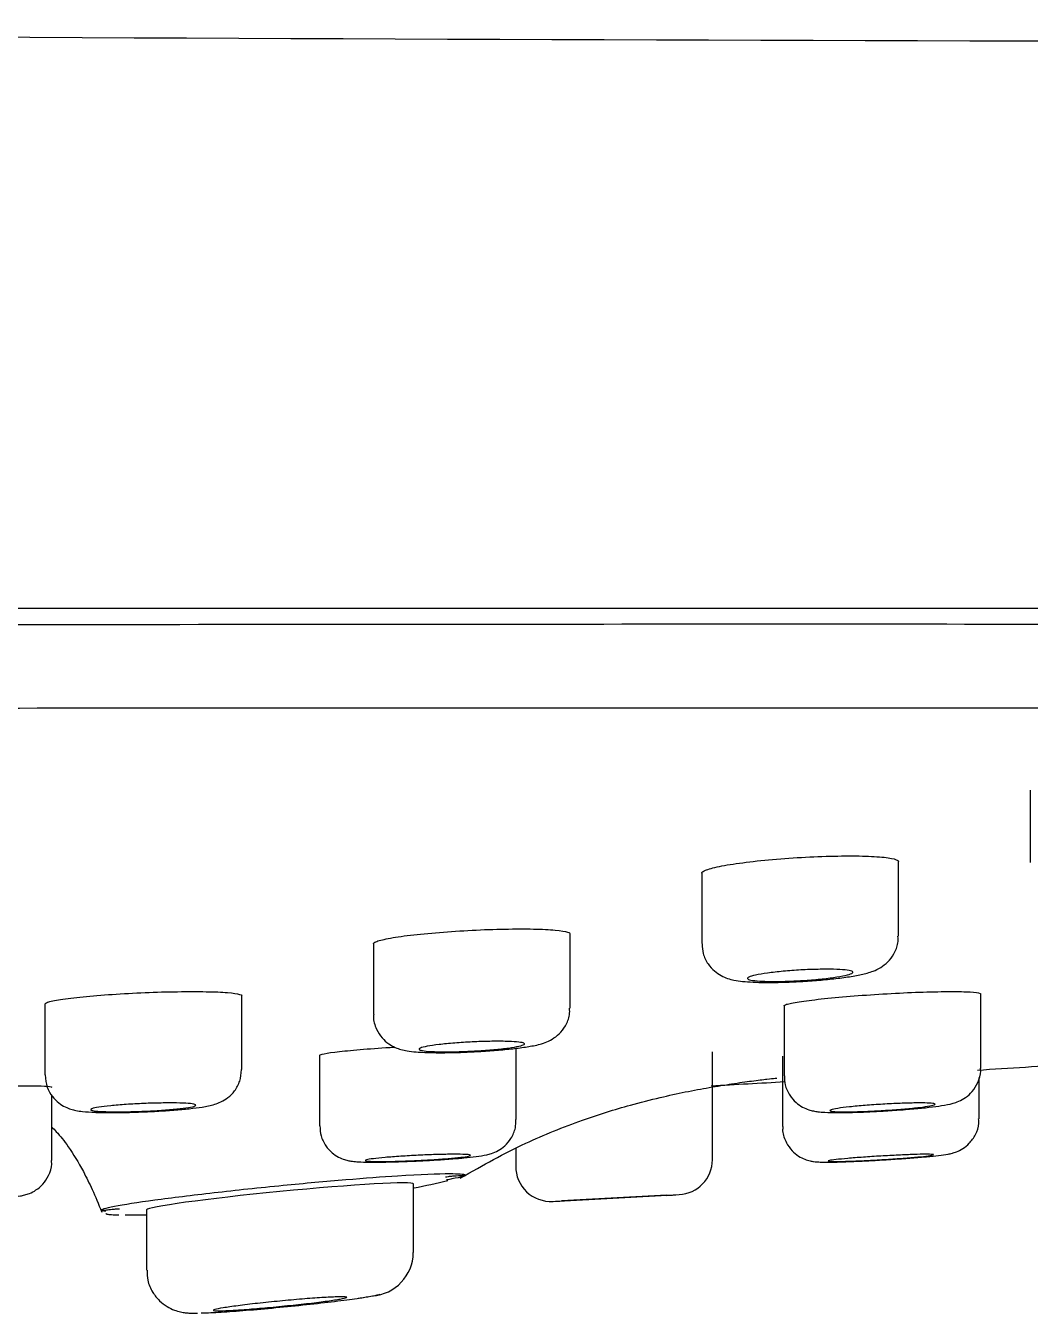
# Model space of a CAD drawing. Header units: millimetres. Extents: x -60 to 7633, y -2614 to 2146.
# Drawn here: x 6881.36 to 6895.66, y -809.8 to -791.47 of the extents above; entities that cross this region are included whole.
import ezdxf

# ---------------------------------------------------------------- set-up
doc = ezdxf.new("R2010")
doc.units = ezdxf.units.MM
doc.layers.get('0').update_dxf_attribs({"color": 250})

msp = doc.modelspace()

# ---------------------------------------------------------------- linework, layer by layer
at = {"linetype": 'Continuous'}
for p, q in [((6895.66, -802.351), (6895.66, -803.381)), ((6893.785, -804.433), (6893.785, -803.363)), ((6890.985, -803.526), (6890.985, -804.537)), ((6889.11, -805.455), (6889.11, -804.394)), ((6886.31, -804.533), (6886.31, -805.544)), ((6884.435, -806.328), (6884.435, -805.274)), ((6894.956, -806.313), (6894.956, -805.252)), ((6881.635, -805.394), (6881.635, -806.404)), ((6892.156, -805.418), (6892.156, -806.419)), ((6888.344, -807.042), (6888.344, -806.027)), ((6891.135, -806.559), (6891.135, -806.078)), ((6885.544, -806.125), (6885.544, -807.129)), ((6892.131, -806.14), (6892.131, -807.139)), ((6894.931, -807.033), (6894.931, -806.441)), ((6891.135, -807.612), (6891.135, -806.578)), ((6881.733, -807.625), (6881.733, -806.7)), ((6894.931, -807.033), (6894.931, -807.033)), ((6892.131, -807.139), (6892.131, -807.139)), ((6888.335, -807.456), (6888.335, -807.707)), ((6887.602, -807.84), (6887.603, -807.84)), ((6886.882, -808.935), (6886.882, -807.958)), ((6888.861, -808.207), (6890.662, -808.11)), ((6890.485, -808.12), (6888.985, -808.2)), ((6882.433, -808.332), (6882.509, -808.326)), ((6883.082, -808.328), (6883.082, -809.186)), ((6886.882, -808.936), (6886.882, -808.935))]:
    msp.add_line(p, q, dxfattribs=at)
for centre, radius, start, end in [((6910.287, 5152.818), 5944.521, 269.4925089, 270.4095), ((6857.635, -208.104), 599.393, 273.565374, 273.695923), ((6857.635, -208.104), 599.393, 273.202259, 273.302684), ((6888.835, -807.707), 0.5, 179.7488, 273.0615), ((6890.635, -807.611), 0.5, 273.0619, 359.5492), ((6883.129, -789.763), 18.636, 281.6397, 283.1497), ((6857.635, -207.518), 601.5, 273.129749, 273.147528), ((6857.635, -207.518), 601.5, 272.976832, 272.988491), ((6883.129, -789.763), 18.636, 268.9096, 269.8283), ((6886.255, -808.931), 0.622, 273.7603, 359.5277)]:
    msp.add_arc(centre, radius, start, end, dxfattribs=at)
for start_param, end_param in [(0, 3.137695), (6.279287, 6.283185)]:
    msp.add_ellipse((6884.982, -808.143), major_axis=(1.9, 0.185), ratio=0.03996, start_param=start_param, end_param=end_param, dxfattribs=at)
for points, knots in [([(6857.635, -799.762), (6863.628, -799.762), (6869.558, -799.762), (6881.295, -799.762), (6886.985, -799.762), (6895.17, -799.762), (6897.845, -799.762), (6903.086, -799.762), (6905.665, -799.762), (6913.089, -799.762), (6917.653, -799.762), (6926.024, -799.762), (6929.854, -799.762), (6936.427, -799.762), (6939.213, -799.762), (6942.629, -799.762), (6943.641, -799.762), (6945.363, -799.762), (6946.08, -799.762), (6947.804, -799.763), (6948.392, -799.763), (6948.392, -799.762)], [0, 0, 0, 0, 0.125, 0.125, 0.25, 0.25, 0.3125, 0.3125, 0.375, 0.375, 0.5, 0.5, 0.625, 0.625, 0.75, 0.75, 0.8125, 0.8125, 0.875, 0.875, 1, 1, 1, 1]), ([(6947.801, -800.028), (6947.8, -800.028), (6947.657, -800.025), (6947.082, -800.017), (6946.646, -800.012), (6944.908, -799.998), (6943.196, -799.991), (6939.825, -799.991), (6938.566, -799.993), (6935.77, -799.999), (6934.237, -800.003), (6929.32, -800.017), (6925.596, -800.028), (6919.339, -800.028), (6917.127, -800.025), (6912.546, -800.017), (6910.178, -800.012), (6902.849, -799.999), (6897.666, -799.991), (6886.682, -799.991), (6881.024, -799.999), (6872.384, -800.012), (6869.475, -800.017), (6863.593, -800.025), (6860.613, -800.028), (6857.635, -800.028)], [0.7500279, 0.7500279, 0.7500279, 0.7500279, 0.765625, 0.765625, 0.78125, 0.78125, 0.8125, 0.8125, 0.828125, 0.828125, 0.84375, 0.84375, 0.875, 0.875, 0.890625, 0.890625, 0.90625, 0.90625, 0.9375, 0.9375, 0.96875, 0.96875, 0.984375, 0.984375, 1, 1, 1, 1]), ([(6857.635, -801.205), (6860.484, -801.205), (6863.321, -801.203), (6868.971, -801.197), (6871.795, -801.193), (6880.146, -801.183), (6885.524, -801.178), (6893.317, -801.178), (6895.868, -801.18), (6900.875, -801.184), (6903.317, -801.187), (6910.345, -801.197), (6914.684, -801.205), (6920.672, -801.205), (6922.59, -801.203), (6926.179, -801.197), (6927.854, -801.193), (6932.53, -801.183), (6935.183, -801.178), (6939.529, -801.178), (6941.155, -801.184), (6942.791, -801.193), (6943.202, -801.197), (6943.748, -801.203), (6943.885, -801.205), (6943.886, -801.205)], [0, 0, 0, 0, 0.015625, 0.015625, 0.03125, 0.03125, 0.0625, 0.0625, 0.078125, 0.078125, 0.09375, 0.09375, 0.125, 0.125, 0.140625, 0.140625, 0.15625, 0.15625, 0.1875, 0.1875, 0.21875, 0.21875, 0.234375, 0.234375, 0.2497559, 0.2497559, 0.2497559, 0.2497559]), ([(6890.985, -803.533), (6890.985, -803.523), (6890.997, -803.511), (6891.02, -803.5), (6891.056, -803.482), (6891.118, -803.463), (6891.202, -803.445), (6891.286, -803.427), (6891.395, -803.408), (6891.519, -803.391), (6891.643, -803.374), (6891.786, -803.358), (6891.936, -803.344), (6892.085, -803.33), (6892.245, -803.318), (6892.402, -803.309), (6892.559, -803.3), (6892.718, -803.294), (6892.865, -803.291), (6893.012, -803.288), (6893.151, -803.287), (6893.272, -803.29), (6893.392, -803.293), (6893.497, -803.299), (6893.578, -803.308), (6893.66, -803.317), (6893.719, -803.328), (6893.753, -803.342), (6893.774, -803.35), (6893.785, -803.36), (6893.785, -803.37)], [0.1243376, 0.1243376, 0.1243376, 0.1243376, 0.1605447, 0.1605447, 0.1605447, 0.2145617, 0.2145617, 0.2145617, 0.2687905, 0.2687905, 0.2687905, 0.3230009, 0.3230009, 0.3230009, 0.3769687, 0.3769687, 0.3769687, 0.4305778, 0.4305778, 0.4305778, 0.4838724, 0.4838724, 0.4838724, 0.537034, 0.537034, 0.537034, 0.5902991, 0.5902991, 0.5902991, 0.6246084, 0.6246084, 0.6246084, 0.6246084]), ([(6886.31, -804.54), (6886.31, -804.531), (6886.321, -804.521), (6886.343, -804.511), (6886.378, -804.496), (6886.439, -804.48), (6886.522, -804.464), (6886.605, -804.448), (6886.713, -804.432), (6886.836, -804.417), (6886.959, -804.403), (6887.101, -804.389), (6887.25, -804.377), (6887.398, -804.365), (6887.558, -804.354), (6887.715, -804.346), (6887.872, -804.338), (6888.031, -804.333), (6888.179, -804.33), (6888.326, -804.327), (6888.466, -804.327), (6888.588, -804.329), (6888.709, -804.332), (6888.815, -804.337), (6888.898, -804.344), (6888.98, -804.352), (6889.041, -804.362), (6889.075, -804.373), (6889.098, -804.381), (6889.11, -804.389), (6889.11, -804.398)], [0.1255732, 0.1255732, 0.1255732, 0.1255732, 0.1606713, 0.1606713, 0.1606713, 0.2146046, 0.2146046, 0.2146046, 0.268699, 0.268699, 0.268699, 0.3227836, 0.3227836, 0.3227836, 0.3766903, 0.3766903, 0.3766903, 0.43033, 0.43033, 0.43033, 0.4837324, 0.4837324, 0.4837324, 0.5370309, 0.5370309, 0.5370309, 0.5904026, 0.5904026, 0.5904026, 0.6258449, 0.6258449, 0.6258449, 0.6258449]), ([(6891.716, -805.085), (6891.754, -805.087), (6891.854, -805.09), (6892.063, -805.09), (6892.325, -805.081), (6892.589, -805.064), (6892.841, -805.041), (6893.069, -805.012), (6893.261, -804.978), (6893.396, -804.943), (6893.526, -804.884), (6893.637, -804.801), (6893.727, -804.683), (6893.781, -804.55), (6893.779, -804.468), (6893.777, -804.433)], [0, 0, 0, 0, 0.050097, 0.151761, 0.248213, 0.34335, 0.43926, 0.535984, 0.637006, 0.737901, 0.796284, 0.847498, 0.9029, 0.965086, 1, 1, 1, 1]), ([(6890.99, -804.538), (6890.991, -804.59), (6890.996, -804.686), (6891.064, -804.824), (6891.158, -804.928), (6891.259, -804.995), (6891.357, -805.036), (6891.455, -805.06), (6891.568, -805.076), (6891.659, -805.082), (6891.716, -805.085)], [0, 0, 0, 0, 0.114863, 0.247978, 0.360867, 0.461626, 0.55856, 0.669498, 0.825323, 1, 1, 1, 1]), ([(6891.852, -805.073), (6891.793, -805.07), (6891.744, -805.066), (6891.708, -805.06), (6891.672, -805.055), (6891.648, -805.048), (6891.639, -805.04), (6891.63, -805.032), (6891.635, -805.023), (6891.654, -805.014), (6891.673, -805.005), (6891.706, -804.995), (6891.751, -804.985), (6891.797, -804.975), (6891.855, -804.965), (6891.921, -804.956), (6891.988, -804.947), (6892.064, -804.938), (6892.145, -804.931), (6892.224, -804.923), (6892.31, -804.917), (6892.395, -804.912), (6892.479, -804.908), (6892.564, -804.904), (6892.642, -804.903), (6892.721, -804.901), (6892.796, -804.901), (6892.86, -804.902), (6892.925, -804.904), (6892.981, -804.907), (6893.024, -804.912), (6893.068, -804.916), (6893.1, -804.923), (6893.118, -804.93), (6893.135, -804.937), (6893.139, -804.945), (6893.129, -804.954), (6893.119, -804.963), (6893.094, -804.973), (6893.057, -804.983), (6893.019, -804.993), (6892.968, -805.003), (6892.908, -805.012), (6892.847, -805.022), (6892.776, -805.031), (6892.699, -805.039), (6892.622, -805.047), (6892.538, -805.054), (6892.454, -805.06), (6892.37, -805.065), (6892.284, -805.07), (6892.202, -805.072), (6892.121, -805.075), (6892.042, -805.076), (6891.972, -805.076), (6891.929, -805.075), (6891.889, -805.074), (6891.852, -805.073)], [0, 0, 0, 0, 0.053447, 0.053447, 0.053447, 0.106879, 0.106879, 0.106879, 0.16055, 0.16055, 0.16055, 0.214566, 0.214566, 0.214566, 0.268791, 0.268791, 0.268791, 0.322998, 0.322998, 0.322998, 0.376963, 0.376963, 0.376963, 0.430572, 0.430572, 0.430572, 0.483869, 0.483869, 0.483869, 0.537035, 0.537035, 0.537035, 0.590303, 0.590303, 0.590303, 0.643864, 0.643864, 0.643864, 0.69778, 0.69778, 0.69778, 0.751961, 0.751961, 0.751961, 0.8062, 0.8062, 0.8062, 0.860259, 0.860259, 0.860259, 0.913982, 0.913982, 0.913982, 0.967362, 0.967362, 0.967362, 1, 1, 1, 1]), ([(6881.635, -805.398), (6881.635, -805.39), (6881.648, -805.381), (6881.673, -805.372), (6881.709, -805.359), (6881.773, -805.346), (6881.858, -805.332), (6881.943, -805.319), (6882.052, -805.305), (6882.176, -805.293), (6882.301, -805.281), (6882.443, -805.269), (6882.593, -805.259), (6882.742, -805.249), (6882.902, -805.24), (6883.059, -805.234), (6883.215, -805.227), (6883.374, -805.223), (6883.521, -805.221), (6883.668, -805.218), (6883.807, -805.218), (6883.927, -805.221), (6884.048, -805.223), (6884.152, -805.227), (6884.233, -805.234), (6884.314, -805.24), (6884.373, -805.249), (6884.405, -805.259), (6884.425, -805.265), (6884.435, -805.271), (6884.435, -805.279)], [0.1233505, 0.1233505, 0.1233505, 0.1233505, 0.1608199, 0.1608199, 0.1608199, 0.2146941, 0.2146941, 0.2146941, 0.2686785, 0.2686785, 0.2686785, 0.3226502, 0.3226502, 0.3226502, 0.3764913, 0.3764913, 0.3764913, 0.4301418, 0.4301418, 0.4301418, 0.4836258, 0.4836258, 0.4836258, 0.5370405, 0.5370405, 0.5370405, 0.5905124, 0.5905124, 0.5905124, 0.6236203, 0.6236203, 0.6236203, 0.6236203]), ([(6892.156, -805.422), (6892.156, -805.416), (6892.167, -805.409), (6892.191, -805.401), (6892.225, -805.39), (6892.287, -805.378), (6892.37, -805.365), (6892.453, -805.352), (6892.561, -805.338), (6892.684, -805.325), (6892.807, -805.311), (6892.949, -805.298), (6893.097, -805.286), (6893.246, -805.274), (6893.406, -805.263), (6893.563, -805.253), (6893.72, -805.244), (6893.879, -805.236), (6894.027, -805.23), (6894.175, -805.225), (6894.315, -805.221), (6894.437, -805.22), (6894.558, -805.218), (6894.664, -805.219), (6894.747, -805.222), (6894.829, -805.225), (6894.889, -805.23), (6894.923, -805.238), (6894.945, -805.242), (6894.956, -805.248), (6894.956, -805.254)], [0.1247904, 0.1247904, 0.1247904, 0.1247904, 0.1604622, 0.1604622, 0.1604622, 0.2141899, 0.2141899, 0.2141899, 0.2680931, 0.2680931, 0.2680931, 0.3220854, 0.3220854, 0.3220854, 0.3760404, 0.3760404, 0.3760404, 0.4298476, 0.4298476, 0.4298476, 0.483462, 0.483462, 0.483462, 0.5369239, 0.5369239, 0.5369239, 0.5903399, 0.5903399, 0.5903399, 0.6250636, 0.6250636, 0.6250636, 0.6250636]), ([(6886.314, -805.543), (6886.313, -805.555), (6886.304, -805.623), (6886.345, -805.749), (6886.426, -805.878), (6886.523, -805.964), (6886.62, -806.017), (6886.71, -806.048), (6886.804, -806.067), (6886.91, -806.079), (6886.996, -806.084), (6887.043, -806.086)], [0, 0, 0, 0, 0.0269, 0.175168, 0.294764, 0.398743, 0.491914, 0.580562, 0.690565, 0.858236, 1, 1, 1, 1]), ([(6887.043, -806.086), (6887.08, -806.087), (6887.179, -806.09), (6887.384, -806.09), (6887.643, -806.082), (6887.906, -806.068), (6888.156, -806.048), (6888.382, -806.024), (6888.581, -805.993), (6888.712, -805.965), (6888.852, -805.903), (6888.96, -805.823), (6889.051, -805.707), (6889.106, -805.573), (6889.104, -805.49), (6889.102, -805.455)], [0, 0, 0, 0, 0.04959, 0.149733, 0.245321, 0.339757, 0.434876, 0.530604, 0.629983, 0.744907, 0.798297, 0.848075, 0.902636, 0.964291, 1, 1, 1, 1]), ([(6887.178, -806.075), (6887.119, -806.073), (6887.069, -806.069), (6887.033, -806.064), (6886.997, -806.059), (6886.973, -806.053), (6886.964, -806.047), (6886.955, -806.04), (6886.96, -806.032), (6886.979, -806.024), (6886.998, -806.016), (6887.031, -806.007), (6887.076, -805.999), (6887.121, -805.99), (6887.179, -805.982), (6887.246, -805.974), (6887.312, -805.966), (6887.388, -805.959), (6887.468, -805.952), (6887.548, -805.946), (6887.634, -805.941), (6887.718, -805.936), (6887.802, -805.932), (6887.887, -805.929), (6887.966, -805.928), (6888.045, -805.926), (6888.119, -805.926), (6888.184, -805.928), (6888.249, -805.929), (6888.305, -805.932), (6888.349, -805.936), (6888.393, -805.94), (6888.425, -805.945), (6888.442, -805.951), (6888.46, -805.958), (6888.464, -805.965), (6888.454, -805.973), (6888.444, -805.98), (6888.419, -805.989), (6888.382, -805.997), (6888.345, -806.006), (6888.294, -806.014), (6888.233, -806.023), (6888.173, -806.031), (6888.101, -806.039), (6888.025, -806.045), (6887.948, -806.052), (6887.864, -806.059), (6887.78, -806.064), (6887.697, -806.068), (6887.61, -806.072), (6887.529, -806.075), (6887.448, -806.077), (6887.369, -806.078), (6887.299, -806.077), (6887.255, -806.077), (6887.215, -806.076), (6887.178, -806.075)], [0, 0, 0, 0, 0.053511, 0.053511, 0.053511, 0.107011, 0.107011, 0.107011, 0.16069, 0.16069, 0.16069, 0.214626, 0.214626, 0.214626, 0.26872, 0.26872, 0.26872, 0.322799, 0.322799, 0.322799, 0.376699, 0.376699, 0.376699, 0.430334, 0.430334, 0.430334, 0.483734, 0.483734, 0.483734, 0.537036, 0.537036, 0.537036, 0.590413, 0.590413, 0.590413, 0.644009, 0.644009, 0.644009, 0.697871, 0.697871, 0.697871, 0.751932, 0.751932, 0.751932, 0.806035, 0.806035, 0.806035, 0.860005, 0.860005, 0.860005, 0.913725, 0.913725, 0.913725, 0.967188, 0.967188, 0.967188, 1, 1, 1, 1]), ([(6885.544, -806.128), (6885.544, -806.123), (6885.556, -806.117), (6885.579, -806.111), (6885.614, -806.102), (6885.676, -806.092), (6885.759, -806.081), (6885.843, -806.071), (6885.951, -806.059), (6886.074, -806.049), (6886.197, -806.038), (6886.338, -806.027), (6886.487, -806.017), (6886.526, -806.015), (6886.567, -806.012), (6886.608, -806.01)], [0.1248367, 0.1248367, 0.1248367, 0.1248367, 0.1606801, 0.1606801, 0.1606801, 0.2144003, 0.2144003, 0.2144003, 0.2682371, 0.2682371, 0.2682371, 0.3221329, 0.3221329, 0.3221329, 0.3365332, 0.3365332, 0.3365332, 0.3365332]), ([(6881.638, -806.407), (6881.642, -806.471), (6881.652, -806.575), (6881.732, -806.713), (6881.825, -806.806), (6881.92, -806.864), (6882.006, -806.897), (6882.086, -806.916), (6882.188, -806.93), (6882.291, -806.936), (6882.363, -806.939), (6882.372, -806.939)], [0, 0, 0, 0, 0.140865, 0.262725, 0.366677, 0.458765, 0.540658, 0.62513, 0.750955, 0.974412, 1, 1, 1, 1]), ([(6882.372, -806.939), (6882.409, -806.94), (6882.505, -806.943), (6882.708, -806.943), (6882.965, -806.936), (6883.226, -806.924), (6883.474, -806.908), (6883.697, -806.888), (6883.89, -806.862), (6884.011, -806.84), (6884.137, -806.794), (6884.243, -806.731), (6884.342, -806.632), (6884.418, -806.492), (6884.428, -806.391), (6884.433, -806.331)], [0, 0, 0, 0, 0.049134, 0.147764, 0.242563, 0.336403, 0.430844, 0.525715, 0.623649, 0.734386, 0.782289, 0.829933, 0.880853, 0.939253, 1, 1, 1, 1]), ([(6887.546, -807.877), (6887.882, -807.685), (6888.401, -807.394), (6889.236, -807.057), (6889.88, -806.855), (6890.372, -806.73), (6890.755, -806.646), (6891.106, -806.581), (6891.432, -806.529), (6891.717, -806.489), (6891.917, -806.465), (6892.028, -806.453), (6892.053, -806.451), (6892.053, -806.451)], [0, 0, 0, 0, 0.0420688, 0.0767683, 0.1051047, 0.1225493, 0.1372761, 0.1522304, 0.1685526, 0.1867936, 0.2069232, 0.224666, 0.2363949, 0.2363949, 0.2363949, 0.2363949]), ([(6892.162, -806.42), (6892.162, -806.467), (6892.164, -806.558), (6892.228, -806.693), (6892.318, -806.798), (6892.415, -806.865), (6892.504, -806.903), (6892.578, -806.922), (6892.651, -806.933), (6892.751, -806.941), (6892.847, -806.942), (6892.916, -806.942)], [0, 0, 0, 0, 0.097758, 0.224034, 0.328586, 0.419804, 0.500295, 0.569334, 0.650314, 0.787362, 1, 1, 1, 1]), ([(6892.916, -806.942), (6892.953, -806.942), (6893.048, -806.942), (6893.248, -806.936), (6893.502, -806.925), (6893.761, -806.908), (6894.007, -806.889), (6894.226, -806.867), (6894.413, -806.842), (6894.524, -806.822), (6894.639, -806.785), (6894.742, -806.731), (6894.842, -806.641), (6894.921, -806.514), (6894.961, -806.392), (6894.952, -806.326), (6894.95, -806.312)], [0, 0, 0, 0, 0.048768, 0.14599, 0.240227, 0.33382, 0.427965, 0.522442, 0.619507, 0.727112, 0.772755, 0.819287, 0.867249, 0.92264, 0.985393, 1, 1, 1, 1]), ([(6879.753, -806.608), (6879.793, -806.606), (6879.834, -806.604), (6879.876, -806.602), (6880.024, -806.594), (6880.183, -806.587), (6880.34, -806.581), (6880.497, -806.575), (6880.656, -806.57), (6880.804, -806.567), (6880.951, -806.563), (6881.092, -806.561), (6881.214, -806.56), (6881.335, -806.559), (6881.442, -806.559), (6881.524, -806.561), (6881.606, -806.563), (6881.666, -806.567), (6881.7, -806.571), (6881.722, -806.574), (6881.733, -806.578), (6881.733, -806.581)], [0.3071102, 0.3071102, 0.3071102, 0.3071102, 0.3221705, 0.3221705, 0.3221705, 0.3759744, 0.3759744, 0.3759744, 0.4297196, 0.4297196, 0.4297196, 0.4833881, 0.4833881, 0.4833881, 0.5369958, 0.5369958, 0.5369958, 0.5905852, 0.5905852, 0.5905852, 0.6251477, 0.6251477, 0.6251477, 0.6251477]), ([(6882.503, -806.929), (6882.444, -806.928), (6882.394, -806.925), (6882.358, -806.921), (6882.322, -806.917), (6882.298, -806.911), (6882.289, -806.906), (6882.28, -806.9), (6882.285, -806.894), (6882.304, -806.887), (6882.323, -806.88), (6882.356, -806.873), (6882.401, -806.866), (6882.446, -806.858), (6882.504, -806.851), (6882.57, -806.845), (6882.637, -806.838), (6882.713, -806.832), (6882.792, -806.826), (6882.872, -806.821), (6882.958, -806.816), (6883.042, -806.813), (6883.126, -806.809), (6883.211, -806.807), (6883.29, -806.806), (6883.369, -806.804), (6883.443, -806.804), (6883.508, -806.805), (6883.573, -806.806), (6883.63, -806.809), (6883.674, -806.812), (6883.717, -806.816), (6883.75, -806.82), (6883.767, -806.825), (6883.785, -806.831), (6883.789, -806.837), (6883.779, -806.843), (6883.769, -806.85), (6883.744, -806.857), (6883.707, -806.864), (6883.67, -806.871), (6883.619, -806.878), (6883.559, -806.885), (6883.498, -806.892), (6883.427, -806.899), (6883.35, -806.905), (6883.274, -806.911), (6883.19, -806.916), (6883.107, -806.92), (6883.023, -806.924), (6882.937, -806.927), (6882.855, -806.929), (6882.774, -806.931), (6882.695, -806.932), (6882.625, -806.932), (6882.581, -806.931), (6882.54, -806.931), (6882.503, -806.929)], [0, 0, 0, 0, 0.053566, 0.053566, 0.053566, 0.107124, 0.107124, 0.107124, 0.16081, 0.16081, 0.16081, 0.21468, 0.21468, 0.21468, 0.268661, 0.268661, 0.268661, 0.322632, 0.322632, 0.322632, 0.376476, 0.376476, 0.376476, 0.430132, 0.430132, 0.430132, 0.48362, 0.48362, 0.48362, 0.537037, 0.537037, 0.537037, 0.590508, 0.590508, 0.590508, 0.644135, 0.644135, 0.644135, 0.697951, 0.697951, 0.697951, 0.751909, 0.751909, 0.751909, 0.805898, 0.805898, 0.805898, 0.859791, 0.859791, 0.859791, 0.913507, 0.913507, 0.913507, 0.96704, 0.96704, 0.96704, 1, 1, 1, 1]), ([(6893.025, -806.932), (6892.966, -806.932), (6892.916, -806.93), (6892.88, -806.928), (6892.844, -806.926), (6892.82, -806.922), (6892.81, -806.918), (6892.801, -806.913), (6892.806, -806.908), (6892.824, -806.902), (6892.843, -806.896), (6892.876, -806.889), (6892.921, -806.882), (6892.965, -806.875), (6893.023, -806.868), (6893.089, -806.861), (6893.155, -806.854), (6893.231, -806.847), (6893.31, -806.84), (6893.39, -806.834), (6893.475, -806.828), (6893.56, -806.823), (6893.644, -806.818), (6893.729, -806.814), (6893.808, -806.811), (6893.887, -806.808), (6893.962, -806.806), (6894.028, -806.805), (6894.093, -806.804), (6894.15, -806.805), (6894.194, -806.806), (6894.238, -806.808), (6894.27, -806.811), (6894.288, -806.815), (6894.306, -806.818), (6894.31, -806.823), (6894.3, -806.829), (6894.291, -806.834), (6894.266, -806.841), (6894.229, -806.848), (6894.192, -806.854), (6894.142, -806.861), (6894.082, -806.869), (6894.022, -806.876), (6893.951, -806.883), (6893.875, -806.89), (6893.798, -806.896), (6893.715, -806.903), (6893.631, -806.908), (6893.547, -806.914), (6893.461, -806.919), (6893.379, -806.922), (6893.297, -806.926), (6893.218, -806.929), (6893.147, -806.93), (6893.104, -806.931), (6893.062, -806.932), (6893.025, -806.932)], [0, 0, 0, 0, 0.053464, 0.053464, 0.053464, 0.106923, 0.106923, 0.106923, 0.160467, 0.160467, 0.160467, 0.214194, 0.214194, 0.214194, 0.268096, 0.268096, 0.268096, 0.322086, 0.322086, 0.322086, 0.37604, 0.37604, 0.37604, 0.429846, 0.429846, 0.429846, 0.483461, 0.483461, 0.483461, 0.536925, 0.536925, 0.536925, 0.590343, 0.590343, 0.590343, 0.64384, 0.64384, 0.64384, 0.697508, 0.697508, 0.697508, 0.751361, 0.751361, 0.751361, 0.805336, 0.805336, 0.805336, 0.859315, 0.859315, 0.859315, 0.913175, 0.913175, 0.913175, 0.96685, 0.96685, 0.96685, 1, 1, 1, 1]), ([(6892.91, -807.646), (6892.946, -807.645), (6893.038, -807.642), (6893.234, -807.634), (6893.483, -807.621), (6893.738, -807.605), (6893.98, -807.588), (6894.193, -807.57), (6894.368, -807.552), (6894.465, -807.539), (6894.541, -807.524), (6894.615, -807.501), (6894.705, -807.456), (6894.803, -807.376), (6894.887, -807.256), (6894.933, -807.128), (6894.927, -807.055), (6894.924, -807.032)], [0, 0, 0, 0, 0.047778, 0.141932, 0.23438, 0.326566, 0.419149, 0.511753, 0.605858, 0.705708, 0.745916, 0.776178, 0.815278, 0.859416, 0.915465, 0.976834, 1, 1, 1, 1]), ([(6881.732, -807.149), (6881.753, -807.169), (6881.83, -807.248), (6881.983, -807.439), (6882.156, -807.726), (6882.317, -808.053), (6882.395, -808.239), (6882.444, -808.359)], [0.92922236, 0.92922236, 0.92922236, 0.92922236, 0.93534719, 0.95137442, 0.9720308, 0.98487234, 1, 1, 1, 1]), ([(6885.549, -807.131), (6885.551, -807.183), (6885.556, -807.278), (6885.624, -807.413), (6885.714, -807.513), (6885.809, -807.577), (6885.895, -807.612), (6885.963, -807.629), (6886.026, -807.638), (6886.11, -807.645), (6886.21, -807.648), (6886.286, -807.648), (6886.305, -807.648)], [0, 0, 0, 0, 0.109572, 0.230629, 0.33132, 0.418689, 0.494444, 0.556865, 0.623569, 0.741436, 0.94518, 1, 1, 1, 1]), ([(6886.305, -807.648), (6886.342, -807.648), (6886.435, -807.648), (6886.633, -807.643), (6886.885, -807.634), (6887.142, -807.621), (6887.387, -807.605), (6887.603, -807.587), (6887.785, -807.567), (6887.89, -807.552), (6887.989, -807.526), (6888.085, -807.487), (6888.187, -807.415), (6888.277, -807.307), (6888.337, -807.174), (6888.338, -807.086), (6888.337, -807.043)], [0, 0, 0, 0, 0.048307, 0.144135, 0.237509, 0.330366, 0.423701, 0.51721, 0.612807, 0.716707, 0.757473, 0.80236, 0.846216, 0.897391, 0.957151, 1, 1, 1, 1]), ([(6892.139, -807.139), (6892.136, -807.163), (6892.13, -807.238), (6892.178, -807.366), (6892.261, -807.485), (6892.356, -807.563), (6892.447, -807.608), (6892.523, -807.631), (6892.578, -807.64), (6892.63, -807.645), (6892.701, -807.648), (6892.799, -807.648), (6892.881, -807.646), (6892.91, -807.646)], [0, 0, 0, 0, 0.048481, 0.178561, 0.283015, 0.372035, 0.448562, 0.511616, 0.561487, 0.615627, 0.723619, 0.915369, 1, 1, 1, 1]), ([(6886.414, -807.639), (6886.355, -807.639), (6886.305, -807.638), (6886.268, -807.636), (6886.232, -807.634), (6886.208, -807.631), (6886.199, -807.628), (6886.19, -807.624), (6886.194, -807.62), (6886.213, -807.615), (6886.232, -807.61), (6886.265, -807.604), (6886.31, -807.599), (6886.354, -807.593), (6886.412, -807.587), (6886.478, -807.581), (6886.544, -807.576), (6886.62, -807.57), (6886.699, -807.565), (6886.779, -807.559), (6886.864, -807.555), (6886.948, -807.55), (6887.032, -807.546), (6887.117, -807.543), (6887.197, -807.54), (6887.276, -807.538), (6887.351, -807.536), (6887.416, -807.536), (6887.481, -807.535), (6887.538, -807.535), (6887.582, -807.537), (6887.626, -807.538), (6887.659, -807.54), (6887.677, -807.544), (6887.695, -807.547), (6887.699, -807.551), (6887.689, -807.555), (6887.679, -807.56), (6887.654, -807.565), (6887.617, -807.571), (6887.58, -807.576), (6887.53, -807.582), (6887.47, -807.588), (6887.41, -807.594), (6887.339, -807.599), (6887.263, -807.605), (6887.187, -807.61), (6887.103, -807.616), (6887.019, -807.62), (6886.936, -807.625), (6886.849, -807.628), (6886.768, -807.631), (6886.686, -807.634), (6886.607, -807.637), (6886.536, -807.638), (6886.492, -807.639), (6886.451, -807.639), (6886.414, -807.639)], [0, 0, 0, 0, 0.053545, 0.053545, 0.053545, 0.107085, 0.107085, 0.107085, 0.160683, 0.160683, 0.160683, 0.214403, 0.214403, 0.214403, 0.268239, 0.268239, 0.268239, 0.322134, 0.322134, 0.322134, 0.376003, 0.376003, 0.376003, 0.429775, 0.429775, 0.429775, 0.48342, 0.48342, 0.48342, 0.536964, 0.536964, 0.536964, 0.590478, 0.590478, 0.590478, 0.644045, 0.644045, 0.644045, 0.697725, 0.697725, 0.697725, 0.751529, 0.751529, 0.751529, 0.805413, 0.805413, 0.805413, 0.8593, 0.8593, 0.8593, 0.913108, 0.913108, 0.913108, 0.966792, 0.966792, 0.966792, 1, 1, 1, 1]), ([(6893.002, -807.637), (6892.942, -807.639), (6892.893, -807.639), (6892.856, -807.639), (6892.82, -807.638), (6892.796, -807.637), (6892.786, -807.635), (6892.777, -807.632), (6892.782, -807.629), (6892.8, -807.625), (6892.819, -807.621), (6892.851, -807.617), (6892.896, -807.612), (6892.94, -807.606), (6892.998, -807.601), (6893.064, -807.595), (6893.129, -807.589), (6893.205, -807.583), (6893.284, -807.578), (6893.364, -807.572), (6893.449, -807.566), (6893.533, -807.561), (6893.617, -807.556), (6893.703, -807.552), (6893.782, -807.548), (6893.861, -807.544), (6893.937, -807.541), (6894.002, -807.539), (6894.067, -807.537), (6894.125, -807.536), (6894.169, -807.535), (6894.213, -807.535), (6894.245, -807.536), (6894.264, -807.538), (6894.282, -807.54), (6894.286, -807.542), (6894.276, -807.546), (6894.266, -807.549), (6894.242, -807.554), (6894.205, -807.558), (6894.168, -807.563), (6894.118, -807.569), (6894.058, -807.574), (6893.999, -807.58), (6893.928, -807.586), (6893.852, -807.592), (6893.776, -807.597), (6893.692, -807.603), (6893.609, -807.608), (6893.525, -807.614), (6893.439, -807.619), (6893.357, -807.623), (6893.275, -807.627), (6893.195, -807.631), (6893.125, -807.633), (6893.081, -807.635), (6893.039, -807.636), (6893.002, -807.637)], [0, 0, 0, 0, 0.05352, 0.05352, 0.05352, 0.107039, 0.107039, 0.107039, 0.160572, 0.160572, 0.160572, 0.214194, 0.214194, 0.214194, 0.267942, 0.267942, 0.267942, 0.321797, 0.321797, 0.321797, 0.375693, 0.375693, 0.375693, 0.429547, 0.429547, 0.429547, 0.483292, 0.483292, 0.483292, 0.536911, 0.536911, 0.536911, 0.590442, 0.590442, 0.590442, 0.643961, 0.643961, 0.643961, 0.697548, 0.697548, 0.697548, 0.751256, 0.751256, 0.751256, 0.805083, 0.805083, 0.805083, 0.858976, 0.858976, 0.858976, 0.912851, 0.912851, 0.912851, 0.966635, 0.966635, 0.966635, 1, 1, 1, 1]), ([(6879.694, -808.207), (6879.73, -808.207), (6879.822, -808.207), (6880.018, -808.203), (6880.268, -808.196), (6880.524, -808.186), (6880.766, -808.174), (6880.981, -808.16), (6881.158, -808.145), (6881.258, -808.134), (6881.339, -808.118), (6881.418, -808.094), (6881.513, -808.046), (6881.612, -807.961), (6881.693, -807.837), (6881.736, -807.712), (6881.729, -807.643), (6881.726, -807.625)], [0, 0, 0, 0, 0.047694, 0.141843, 0.234059, 0.325895, 0.418136, 0.510402, 0.604265, 0.704299, 0.74546, 0.7775, 0.818482, 0.864786, 0.919567, 0.981499, 1, 1, 1, 1]), ([(6882.501, -808.348), (6882.46, -808.344), (6882.393, -808.331), (6882.559, -808.28), (6883.055, -808.203), (6883.585, -808.135), (6884.183, -808.064), (6884.99, -807.978), (6885.916, -807.894), (6886.436, -807.855), (6886.653, -807.841)], [0.6098507, 0.6098507, 0.6098507, 0.6098507, 0.6430028, 0.7040487, 0.7663907, 0.7978454, 0.8292756, 0.8917624, 0.9476374, 1, 1, 1, 1]), ([(6886.653, -807.841), (6886.981, -807.82), (6887.231, -807.811), (6887.52, -807.811), (6887.689, -807.822), (6887.552, -807.865), (6887.379, -807.897), (6887.352, -807.901)], [0, 0, 0, 0, 0.0789989, 0.0790011, 0.1398854, 0.2038695, 0.2148151, 0.2148151, 0.2148151, 0.2148151]), ([(6887.34, -807.863), (6887.339, -807.863), (6887.339, -807.862), (6887.34, -807.861), (6887.341, -807.86), (6887.341, -807.86), (6887.342, -807.86), (6887.343, -807.859), (6887.344, -807.859), (6887.349, -807.857), (6887.369, -807.853), (6887.405, -807.848), (6887.489, -807.84), (6887.584, -807.836), (6887.597, -807.838), (6887.602, -807.84)], [0.4099546, 0.4099546, 0.4099546, 0.4099546, 0.4138756, 0.4159112, 0.4173942, 0.4179753, 0.4184914, 0.4189909, 0.4195254, 0.4208459, 0.4278545, 0.4708769, 0.5457826, 0.7675369, 1, 1, 1, 1]), ([(6882.509, -808.326), (6882.511, -808.326), (6882.521, -808.325), (6882.58, -808.319), (6882.639, -808.314), (6882.676, -808.311), (6882.688, -808.311), (6882.692, -808.312), (6882.694, -808.312), (6882.695, -808.312), (6882.695, -808.312), (6882.695, -808.312), (6882.696, -808.312), (6882.696, -808.312), (6882.696, -808.313), (6882.696, -808.313), (6882.696, -808.313), (6882.696, -808.313)], [0, 0, 0, 0, 0.0099625, 0.1052343, 0.1705093, 0.1891064, 0.1944101, 0.1960237, 0.1965787, 0.1969836, 0.1971434, 0.197288, 0.1974327, 0.1975929, 0.1980017, 0.1985695, 0.1989263, 0.1989263, 0.1989263, 0.1989263]), ([(6882.502, -808.379), (6882.503, -808.381), (6882.509, -808.387), (6882.555, -808.394), (6882.624, -808.398), (6882.684, -808.398), (6882.688, -808.397)], [0.6144927, 0.6144927, 0.6144927, 0.6144927, 0.675981, 0.821712, 0.9883345, 1, 1, 1, 1]), ([(6883.087, -809.187), (6883.088, -809.24), (6883.091, -809.343), (6883.159, -809.498), (6883.258, -809.622), (6883.367, -809.705), (6883.473, -809.756), (6883.565, -809.781), (6883.64, -809.793), (6883.714, -809.798), (6883.763, -809.799), (6883.802, -809.798), (6883.805, -809.798)], [0, 0, 0, 0, 0.111405, 0.25515, 0.376081, 0.481917, 0.575234, 0.658228, 0.732987, 0.830975, 0.991506, 1, 1, 1, 1]), ([(6883.856, -809.795), (6883.887, -809.794), (6883.923, -809.793), (6883.964, -809.792), (6884.046, -809.789), (6884.149, -809.783), (6884.265, -809.775), (6884.382, -809.766), (6884.515, -809.756), (6884.653, -809.744), (6884.792, -809.732), (6884.94, -809.718), (6885.085, -809.703), (6885.231, -809.689), (6885.378, -809.673), (6885.513, -809.658), (6885.649, -809.643), (6885.778, -809.627), (6885.889, -809.613), (6885.999, -809.598), (6886.095, -809.585), (6886.168, -809.573), (6886.196, -809.568), (6886.221, -809.564), (6886.242, -809.56)], [0.4566708, 0.4566708, 0.4566708, 0.4566708, 0.4836149, 0.4836149, 0.4836149, 0.5370366, 0.5370366, 0.5370366, 0.5905299, 0.5905299, 0.5905299, 0.6441895, 0.6441895, 0.6441895, 0.698032, 0.698032, 0.698032, 0.7519919, 0.7519919, 0.7519919, 0.8059543, 0.8059543, 0.8059543, 0.8268551, 0.8268551, 0.8268551, 0.8268551]), ([(6884.312, -809.757), (6884.237, -809.761), (6884.174, -809.764), (6884.128, -809.764), (6884.081, -809.765), (6884.051, -809.764), (6884.038, -809.761), (6884.026, -809.758), (6884.031, -809.753), (6884.054, -809.746), (6884.077, -809.74), (6884.117, -809.731), (6884.173, -809.722), (6884.229, -809.713), (6884.301, -809.703), (6884.383, -809.692), (6884.466, -809.681), (6884.561, -809.669), (6884.662, -809.658), (6884.762, -809.647), (6884.871, -809.636), (6884.978, -809.626), (6885.085, -809.615), (6885.193, -809.606), (6885.294, -809.597), (6885.395, -809.589), (6885.491, -809.582), (6885.575, -809.577), (6885.658, -809.572), (6885.73, -809.568), (6885.787, -809.566), (6885.843, -809.564), (6885.885, -809.564), (6885.908, -809.566), (6885.931, -809.568), (6885.937, -809.572), (6885.926, -809.577), (6885.914, -809.582), (6885.884, -809.589), (6885.838, -809.597), (6885.792, -809.605), (6885.729, -809.615), (6885.654, -809.625), (6885.579, -809.635), (6885.49, -809.646), (6885.394, -809.658), (6885.298, -809.669), (6885.192, -809.68), (6885.086, -809.691), (6884.98, -809.702), (6884.87, -809.713), (6884.765, -809.722), (6884.661, -809.731), (6884.56, -809.74), (6884.47, -809.746), (6884.413, -809.75), (6884.36, -809.754), (6884.312, -809.757)], [0, 0, 0, 0, 0.053279, 0.053279, 0.053279, 0.10656, 0.10656, 0.10656, 0.159813, 0.159813, 0.159813, 0.213223, 0.213223, 0.213223, 0.266921, 0.266921, 0.266921, 0.320904, 0.320904, 0.320904, 0.375043, 0.375043, 0.375043, 0.429144, 0.429144, 0.429144, 0.483039, 0.483039, 0.483039, 0.536651, 0.536651, 0.536651, 0.590029, 0.590029, 0.590029, 0.64331, 0.64331, 0.64331, 0.696673, 0.696673, 0.696673, 0.750259, 0.750259, 0.750259, 0.804126, 0.804126, 0.804126, 0.858211, 0.858211, 0.858211, 0.912356, 0.912356, 0.912356, 0.966364, 0.966364, 0.966364, 1, 1, 1, 1]), ([(6886.093, -809.586), (6886.129, -809.58), (6886.222, -809.566), (6886.321, -809.549), (6886.387, -809.534), (6886.408, -809.528)], [0, 0, 0, 0, 0.1051262, 0.3216799, 0.4046976, 0.4046976, 0.4046976, 0.4046976])]:
    msp.add_open_spline(points, degree=3, knots=knots, dxfattribs=at)
msp.add_open_spline([(6882.346, -806.935), (6882.372, -806.936), (6882.399, -806.938), (6882.428, -806.938)], degree=3, dxfattribs=at)

doc.saveas('drawing.dxf')
